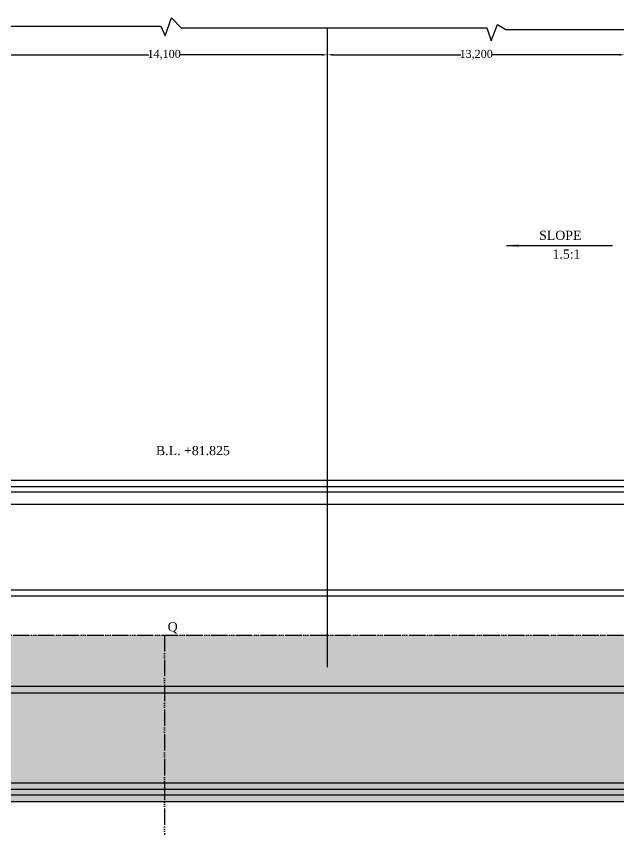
# Model space of a CAD drawing. Header units: millimetres. Extents: x 7935 to 194228, y 6997 to 116944.
# Drawn here: x 73625 to 99925, y 34590 to 70076 of the extents above; entities that cross this region are included whole.
import ezdxf

# ---------------------------------------------------------------- set-up
doc = ezdxf.new("R2010")
doc.units = ezdxf.units.MM
doc.header["$MEASUREMENT"] = 0
doc.linetypes.add('ACAD_ISO06W100', pattern=[36, 24, -3, 0, -3, 0, -3, 0, -3])
for name, color, linetype in [('DIM', 5, 'Continuous'), ('DWG.LINE', 10, 'Continuous'), ('HATCH', 2, 'Continuous'), ('TEXT', 7, 'Continuous')]:
    doc.layers.add(name, color=color, linetype=linetype)
doc.layers.add('DO LINE', color=3, linetype='Continuous', plot=False)
doc.styles.get("Standard").update_dxf_attribs({"font": 'TIMES.TTF', "height": 350})
doc.dimstyles.get("Standard").update_dxf_attribs({"dimtxt": 350, "dimasz": 250, "dimexe": 0.18, "dimexo": 0.0625, "dimgap": 0.09, "dimtad": 0, "dimtih": 1, "dimtoh": 1, "dimdec": 0, "dimzin": 0, "dimdsep": 46, "dimtxsty": 'Standard', "dimcen": 300, "dimclrd": 5, "dimclre": 5, "dimclrt": 4, "dimadec": 0, "dimazin": 0, "dimtfac": 1, "dimtdec": 0, "dimtofl": 0, "dimtmove": 0, "dimatfit": 3, "dimfxl": 5, "dimfxlon": 1, "dimtolj": 1, "dimtzin": 0, "dimarcsym": 0})

# ---------------------------------------------------------------- blocks, each defined once
blk = doc.blocks.new('*D50')
at = {"layer": 'Defpoints', "color": 0, "ltscale": 0.2}
for p in [(72953, 68254), (87208, 68395), (87208, 68355)]:
    blk.add_point(p, dxfattribs=at)
at = {"layer": 'DIM', "color": 5, "lineweight": -2, "ltscale": 0.2}
for p, q in [((72953, 68390), (72953, 68395)), ((73203, 68395), (79409, 68395)), ((86958, 68395), (80751, 68395)), ((87208, 68390), (87208, 68395))]:
    blk.add_line(p, q, dxfattribs=at)
at = {"layer": 'DIM', "color": 5, "ltscale": 0.2}
for points in [[(73203, 68436), (73203, 68353), (72953, 68395)], [(86958, 68436), (86958, 68353), (87208, 68395)]]:
    blk.add_solid(points, dxfattribs=at)
at = {"layer": 'DIM', "color": 4, "ltscale": 0.2, "insert": (80080, 68395), "char_height": 350, "attachment_point": 5}
blk.add_mtext('\\A1;14,100', dxfattribs=at)
blk = doc.blocks.new('*D51')
at = {"layer": 'Defpoints', "color": 0, "ltscale": 0.2}
for p in [(87208, 68355), (100193, 68395), (100193, 68254)]:
    blk.add_point(p, dxfattribs=at)
at = {"layer": 'DIM', "color": 5, "lineweight": -2, "ltscale": 0.2}
for p, q in [((87208, 68390), (87208, 68395)), ((87458, 68395), (93029, 68395)), ((99943, 68395), (94371, 68395)), ((100193, 68390), (100193, 68395))]:
    blk.add_line(p, q, dxfattribs=at)
at = {"layer": 'DIM', "color": 5, "ltscale": 0.2}
for points in [[(87458, 68436), (87458, 68353), (87208, 68395)], [(99943, 68436), (99943, 68353), (100193, 68395)]]:
    blk.add_solid(points, dxfattribs=at)
at = {"layer": 'DIM', "color": 4, "ltscale": 0.2, "insert": (93700, 68395), "char_height": 350, "attachment_point": 5}
blk.add_mtext('\\A1;13,200', dxfattribs=at)

msp = doc.modelspace()

# ---------------------------------------------------------------- hatches: boundary and pattern name
at = {"layer": 'HATCH', "ltscale": 0.2}
h = msp.add_hatch(dxfattribs=at)
h.set_pattern_fill('AR-CONC', color=256, scale=300, style=0)
h.paths.add_polyline_path([(80089.2, 43082.6), (61318.5, 43082.6, -0.1999171), (61422.1, 42833.9, -1), (60721.2, 42833.9, -0.1999171), (60824.8, 43082.6), (48399, 43082.6), (48399, 40846.8), (80089.2, 40846.8)])
h.paths.add_polyline_path([(80089.2, 40846.8), (48399, 40846.8), (48399, 40564.8), (80089.2, 40564.8)])
h.paths.add_polyline_path([(80089.2, 40564.8), (48399, 40564.8), (48399, 36639.1), (80089.2, 36639.1)])
h.paths.add_polyline_path([(61473.1, 38559.2, -1), (60772.3, 38559.2, -1)], flags=16)
h.paths.add_polyline_path([(80089.2, 36639.1), (48399, 36639.1), (48399, 36365.9), (80089.2, 36365.9)])
h.paths.add_polyline_path([(80089.2, 36365.9), (48399, 36365.9), (48399, 36198.7), (48440.9, 36116.6), (80089.2, 36116.6)])
h.paths.add_polyline_path([(80089.2, 36116.6), (48440.9, 36116.6), (48592.5, 35819.7), (80089.2, 35819.7)])
h.paths.add_polyline_path([(80089.2, 43082.6), (80089.2, 40846.8), (100192.9, 40846.8), (100192.9, 43082.6)])
h.paths.add_polyline_path([(107543.6, 40846.8), (80089.2, 40846.8), (80089.2, 40564.8), (107543.6, 40564.8)])
h.paths.add_polyline_path([(107543.6, 40564.8), (80089.2, 40564.8), (80089.2, 36639.1), (107543.6, 36639.1)])
h.paths.add_polyline_path([(107553.6, 36639.1), (80089.2, 36639.1), (80089.2, 36365.9), (107553.6, 36365.9)])
h.paths.add_polyline_path([(107676.2, 36365.9), (80089.2, 36365.9), (80089.2, 36116.6), (107586.9, 36116.6)])
h.paths.add_polyline_path([(107586.9, 36116.6), (80089.2, 36116.6), (80089.2, 35819.7), (107480.6, 35819.7)])
h.paths.add_polyline_path([(63499.7, 41612.3), (64410.6, 41612.3), (64410.6, 41081.3), (63499.7, 41081.3)], flags=24)
h.paths.add_polyline_path([(62752.6, 42230.3), (63931.7, 42230.3), (63931.7, 41699.2), (62752.6, 41699.2)], flags=24)
h.paths.add_polyline_path([(64291.7, 37404.6), (65202.5, 37404.6), (65202.5, 36873.5), (64291.7, 36873.5)], flags=24)
h.paths.add_polyline_path([(62745.9, 38867.5), (63928, 38867.5), (63928, 38336.4), (62745.9, 38336.4)], flags=24)
h.paths.add_polyline_path([(60875.7, 38260.1), (61374, 38260.1), (61374, 38869.2), (60875.7, 38869.2)], flags=24)

# ---------------------------------------------------------------- linework, layer by layer
at = {"layer": 'DO LINE', "ltscale": 0.2}
for points in [[(48399, 49841.7), (107876.9, 49841.7)], [(48399, 49559.1), (107876.9, 49559.1)], [(48399, 49323.6), (107876.9, 49323.6)], [(48399, 48786.4), (107876.9, 48786.4)], [(48399, 45062.2), (107607.4, 45062.2)], [(48399, 44792.1), (107607.4, 44792.1)]]:
    msp.add_lwpolyline(points, dxfattribs=at)
at = {"layer": 'DO LINE', "linetype": 'ACAD_ISO06W100', "ltscale": 30}
for points in [[(10829.3, 43082.6), (149818.5, 43082.6)], [(80089.2, 43082.6), (80089.2, 33367.7), (81380.6, 33367.7)]]:
    msp.add_lwpolyline(points, dxfattribs=at)
at = {"layer": 'DWG.LINE', "ltscale": 0.2}
for points in [[(67436.5, 69642.8), (79934, 69642.8), (80125.5, 69221.2), (80398.3, 70014.1), (80820, 69568.1), (94160.4, 69568.1), (94348.9, 69010.9), (94634.1, 69717.1), (94993.8, 69494.1), (101362.7, 69494.1), (101821.6, 69109.9), (102094.5, 69890.4), (102441.7, 69555.9), (107320.6, 69555.9), (107543.8, 69221.4), (107891.1, 70076.3), (108412, 69518.8), (112901.9, 69518.8)], [(87207.7, 41676.5), (87207.7, 69587)], [(48399, 40846.8), (107607.4, 40846.8)], [(48399, 40564.8), (107607.4, 40564.8)], [(48399, 36639.1), (107553.6, 36639.1)], [(48399, 36365.9), (107876.9, 36365.9)], [(48399, 36116.6), (107876.9, 36116.6)], [(48399, 35819.7), (107876.9, 35819.7)]]:
    msp.add_lwpolyline(points, dxfattribs=at)

# ---------------------------------------------------------------- texts
at = {"layer": 'TEXT', "ltscale": 0.2}
for s, p in [('SLOPE', (96450.3, 60322.3)), ('1.5:1', (97030.9, 59503.5)), ('B.L. +81.825', (79723.1, 50931)), ('Q', (80234.5, 43246.8))]:
    msp.add_text(s, height=400, dxfattribs=at).set_placement(p)

# ---------------------------------------------------------------- dimensions: what is measured, and where the dimension line sits
at = {"layer": 'DIM', "ltscale": 0.2}
for base, p1, p2, text, picture, middle in [((87207.7, 68394.8), (72952.9, 68254.1), (87207.7, 68354.8), '14,100', '*D50', (80080.3, 68394.8)), ((100192.9, 68394.8), (87207.7, 68354.8), (100192.9, 68253.7), '13,200', '*D51', (93700.3, 68394.8))]:
    dim = msp.add_linear_dim(base=base, p1=p1, p2=p2, text=text, dimstyle='Standard', override={"dimtmove": 1}, dxfattribs=at)
    dim.commit()
    dim.dimension.update_dxf_attribs({"geometry": picture, "text_midpoint": middle})

# ---------------------------------------------------------------- leaders
msp.add_leader([(95026.7, 60074), (99657.1, 60074)], dimstyle='Standard', override={"dimasz": 550, "dimgap": 0.09, "dimtad": 0}, dxfattribs=at)

doc.saveas('drawing.dxf')
